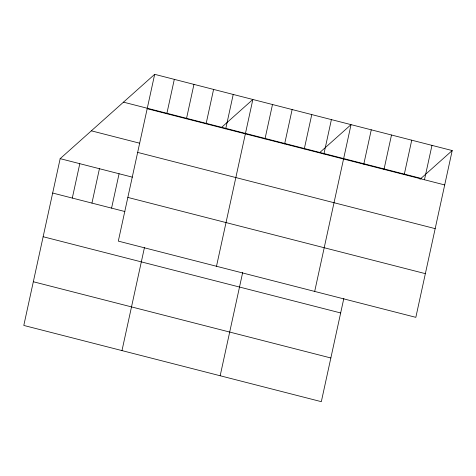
<?xml version="1.0" encoding="UTF-8"?>
<svg xmlns="http://www.w3.org/2000/svg" width="476" height="476" viewBox="0 0 476 476"><rect width="100%" height="100%" fill="white"/><g stroke="black" fill="none" stroke-linecap="round" stroke-linejoin="round"><path stroke-width="0.71" d="M154.676 74.327L118.31 241.118L415.834 317.343L452.2 150.559L154.676 74.327L60.166 158.657L23.8 325.441L321.324 401.673L343.839 298.392M72.304 198.064L79.801 163.685M91.945 203.097L99.436 168.718M111.58 208.125L119.077 173.746M166.82 113.74L174.311 79.361M121.981 350.598L144.502 247.318M186.455 118.774L193.952 84.389M206.09 123.802L213.587 89.423M225.725 128.835L233.222 94.456M216.497 266.274L252.857 99.484L221.673 127.312M265.001 138.897L272.498 104.518M220.168 375.754L242.683 272.474M284.636 143.925L292.133 109.545M304.271 148.958L311.768 114.579M323.912 153.992L331.403 119.607M314.678 291.431L351.044 124.641L319.854 152.469M363.777 164.202L371.274 129.823M384.007 169.385L391.504 135.005M404.243 174.573L411.734 140.194M424.473 179.755L431.97 145.376M420.005 179.279L452.2 150.559M123.486 102.156L421.01 178.387M147.179 108.706L444.703 184.938M91.356 130.829L139.742 143.222M137.653 152.403L435.177 228.635M60.166 158.657L132.399 177.161M127.842 197.421L425.36 273.652M52.669 193.036L124.902 211.54M43.143 236.727L340.667 312.958M33.326 281.744L330.85 357.976"/></g></svg>
